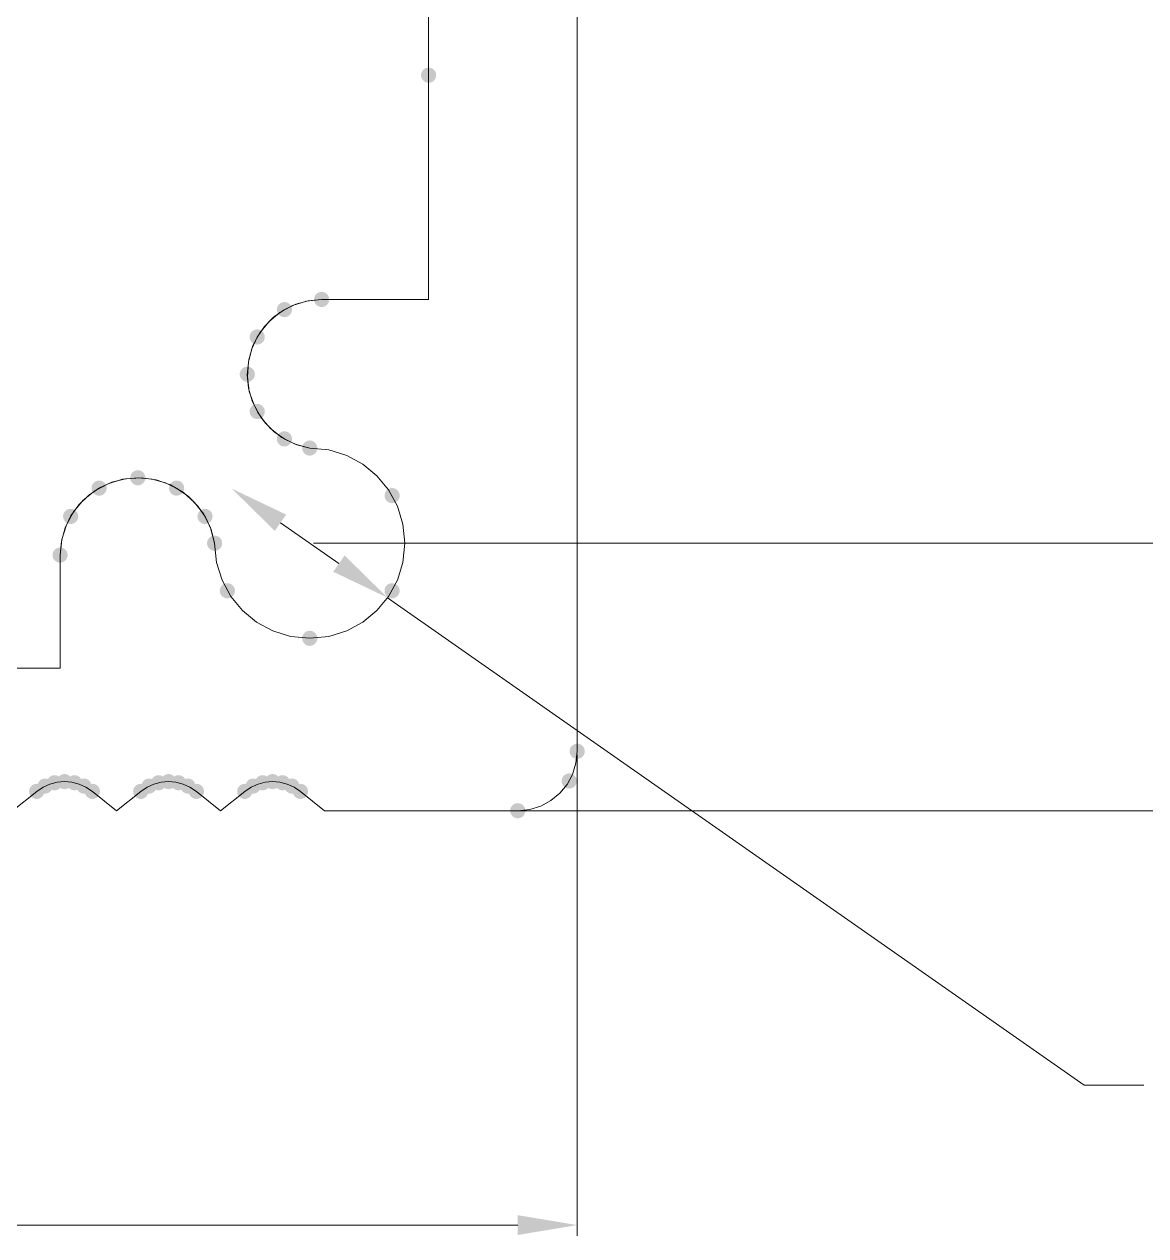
# Model space of a CAD drawing. Header units: millimetres. Extents: x 0 to 588, y 0 to 418.
# Drawn here: x 263.89 to 282.38, y 155.37 to 175.34 of the extents above; entities that cross this region are included whole.
import ezdxf

# ---------------------------------------------------------------- set-up
doc = ezdxf.new("R2010")
doc.units = ezdxf.units.MM

msp = doc.modelspace()

# ---------------------------------------------------------------- hatches: boundary and pattern name
h = msp.add_hatch(color=0)
edge = h.paths.add_edge_path()
edge.add_arc((270.553049, 174.500135), 0.125009, 0, 360)
h = msp.add_hatch(color=0)
edge = h.paths.add_edge_path()
edge.add_arc((268.17585, 170.635978), 0.125009, 0, 360)
h = msp.add_hatch(color=0)
edge = h.paths.add_edge_path()
edge.add_arc((268.789013, 170.804059), 0.125009, 0, 360)
h = msp.add_hatch(color=0)
edge = h.paths.add_edge_path()
edge.add_arc((267.727829, 170.184873), 0.125009, 0, 360)
h = msp.add_hatch(color=0)
edge = h.paths.add_edge_path()
edge.add_arc((267.563958, 169.570571), 0.125009, 0, 360)
h = msp.add_hatch(color=0)
edge = h.paths.add_edge_path()
edge.add_arc((267.727769, 168.956254), 0.125009, 0, 360)
h = msp.add_hatch(color=0)
edge = h.paths.add_edge_path()
edge.add_arc((268.175747, 168.505105), 0.125009, 0, 360)
h = msp.add_hatch(color=0)
edge = h.paths.add_edge_path()
edge.add_arc((268.593009, 168.354008), 0.125009, 0, 360)
h = msp.add_hatch(color=0)
edge = h.paths.add_edge_path()
edge.add_arc((268.593009, 168.354008), 0.125009, 0, 360)
h = msp.add_hatch(color=0)
edge = h.paths.add_edge_path()
edge.add_arc((268.593009, 168.354008), 0.125009, 0, 360)
h = msp.add_hatch(color=0)
edge = h.paths.add_edge_path()
edge.add_arc((265.759064, 167.864024), 0.125009, 0, 360)
h = msp.add_hatch(color=0)
edge = h.paths.add_edge_path()
edge.add_arc((265.120336, 167.69358), 0.125009, 0, 360)
h = msp.add_hatch(color=0)
edge = h.paths.add_edge_path()
edge.add_arc((266.397807, 167.693633), 0.125009, 0, 360)
h = msp.add_hatch(color=1)
h.dxf.hatch_style = 2
h.paths.add_polyline_path([(268.204867, 167.256896), (267.308253, 167.684917), (268.017584, 166.989239)])
h = msp.add_hatch(color=0)
edge = h.paths.add_edge_path()
edge.add_arc((269.950965, 167.569992), 0.125009, 0, 360)
h = msp.add_hatch(color=0)
edge = h.paths.add_edge_path()
edge.add_arc((264.651406, 167.227608), 0.125009, 0, 360)
h = msp.add_hatch(color=0)
edge = h.paths.add_edge_path()
edge.add_arc((266.866775, 167.227699), 0.125009, 0, 360)
h = msp.add_hatch(color=0)
edge = h.paths.add_edge_path()
edge.add_arc((267.024977, 166.785975), 0.125009, 0, 360)
h = msp.add_hatch(color=0)
edge = h.paths.add_edge_path()
edge.add_arc((267.024977, 166.785975), 0.125009, 0, 360)
h = msp.add_hatch(color=0)
edge = h.paths.add_edge_path()
edge.add_arc((264.476924, 166.589971), 0.125009, 0, 360)
h = msp.add_hatch(color=0)
edge = h.paths.add_edge_path()
edge.add_arc((264.476924, 166.589971), 0.125009, 0, 360)
h = msp.add_hatch(color=1)
h.dxf.hatch_style = 2
h.paths.add_polyline_path([(269.168434, 166.582677), (269.877765, 165.886999), (268.981151, 166.31502)])
h = msp.add_hatch(color=0)
edge = h.paths.add_edge_path()
edge.add_arc((267.235053, 166.001959), 0.125009, 0, 360)
h = msp.add_hatch(color=0)
edge = h.paths.add_edge_path()
edge.add_arc((269.950965, 166.001959), 0.125009, 0, 360)
h = msp.add_hatch(color=0)
edge = h.paths.add_edge_path()
edge.add_arc((268.593009, 165.217943), 0.125009, 0, 360)
h = msp.add_hatch(color=0)
edge = h.paths.add_edge_path()
edge.add_arc((273.0031, 163.355905), 0.125009, 0, 360)
h = msp.add_hatch(color=0)
edge = h.paths.add_edge_path()
edge.add_arc((264.550426, 162.855635), 0.125009, 0, 360)
h = msp.add_hatch(color=0)
edge = h.paths.add_edge_path()
edge.add_arc((266.265461, 162.855635), 0.125009, 0, 360)
h = msp.add_hatch(color=0)
edge = h.paths.add_edge_path()
edge.add_arc((267.980497, 162.855635), 0.125009, 0, 360)
h = msp.add_hatch(color=0)
edge = h.paths.add_edge_path()
edge.add_arc((272.871802, 162.865895), 0.125009, 0, 360)
h = msp.add_hatch(color=0)
edge = h.paths.add_edge_path()
edge.add_arc((264.091265, 162.694571), 0.125009, 0, 360)
h = msp.add_hatch(color=0)
edge = h.paths.add_edge_path()
edge.add_arc((264.091265, 162.694571), 0.125009, 0, 360)
h = msp.add_hatch(color=0)
edge = h.paths.add_edge_path()
edge.add_arc((264.230834, 162.782517), 0.125009, 0, 360)
h = msp.add_hatch(color=0)
edge = h.paths.add_edge_path()
edge.add_arc((264.386501, 162.837123), 0.125009, 0, 360)
h = msp.add_hatch(color=0)
edge = h.paths.add_edge_path()
edge.add_arc((264.71435, 162.837123), 0.125009, 0, 360)
h = msp.add_hatch(color=0)
edge = h.paths.add_edge_path()
edge.add_arc((264.870017, 162.782517), 0.125009, 0, 360)
h = msp.add_hatch(color=0)
edge = h.paths.add_edge_path()
edge.add_arc((265.009586, 162.694571), 0.125009, 0, 360)
h = msp.add_hatch(color=0)
edge = h.paths.add_edge_path()
edge.add_arc((265.806301, 162.694571), 0.125009, 0, 360)
h = msp.add_hatch(color=0)
edge = h.paths.add_edge_path()
edge.add_arc((265.806301, 162.694571), 0.125009, 0, 360)
h = msp.add_hatch(color=0)
edge = h.paths.add_edge_path()
edge.add_arc((265.945869, 162.782517), 0.125009, 0, 360)
h = msp.add_hatch(color=0)
edge = h.paths.add_edge_path()
edge.add_arc((266.101536, 162.837123), 0.125009, 0, 360)
h = msp.add_hatch(color=0)
edge = h.paths.add_edge_path()
edge.add_arc((266.429386, 162.837123), 0.125009, 0, 360)
h = msp.add_hatch(color=0)
edge = h.paths.add_edge_path()
edge.add_arc((266.585053, 162.782517), 0.125009, 0, 360)
h = msp.add_hatch(color=0)
edge = h.paths.add_edge_path()
edge.add_arc((266.724621, 162.694571), 0.125009, 0, 360)
h = msp.add_hatch(color=0)
edge = h.paths.add_edge_path()
edge.add_arc((267.521336, 162.694571), 0.125009, 0, 360)
h = msp.add_hatch(color=0)
edge = h.paths.add_edge_path()
edge.add_arc((267.521336, 162.694571), 0.125009, 0, 360)
h = msp.add_hatch(color=0)
edge = h.paths.add_edge_path()
edge.add_arc((267.660905, 162.782517), 0.125009, 0, 360)
h = msp.add_hatch(color=0)
edge = h.paths.add_edge_path()
edge.add_arc((267.816572, 162.837123), 0.125009, 0, 360)
h = msp.add_hatch(color=0)
edge = h.paths.add_edge_path()
edge.add_arc((268.144421, 162.837123), 0.125009, 0, 360)
h = msp.add_hatch(color=0)
edge = h.paths.add_edge_path()
edge.add_arc((268.300088, 162.782517), 0.125009, 0, 360)
h = msp.add_hatch(color=0)
edge = h.paths.add_edge_path()
edge.add_arc((268.439657, 162.694571), 0.125009, 0, 360)
h = msp.add_hatch(color=0)
edge = h.paths.add_edge_path()
edge.add_arc((272.02308, 162.375885), 0.125009, 0, 360)
h = msp.add_hatch(color=0)
edge = h.paths.add_edge_path()
edge.add_arc((272.02308, 162.375885), 0.125009, 0, 360)
h = msp.add_hatch(color=1)
h.dxf.hatch_style = 2
h.paths.add_polyline_path([(272.02308, 155.709098), (273.0031, 155.545761), (272.02308, 155.382424)])

# ---------------------------------------------------------------- linework, layer by layer
at = {"color": 0, "lineweight": 0}
for points in [[(270.553049, 170.804041), (270.553049, 196.676575)], [(273.0031, 178.533376), (273.0031, 163.355887)], [(268.789013, 170.804041), (270.553049, 170.804041)], [(264.476924, 164.727915), (264.476924, 166.589954)], [(262.516884, 164.727915), (264.476924, 164.727915)], [(264.091265, 162.694553), (263.692908, 162.375867)], [(265.407943, 162.375867), (265.009586, 162.694553)], [(265.806301, 162.694553), (265.407943, 162.375867)], [(267.122979, 162.375867), (266.724621, 162.694553)], [(267.521336, 162.694553), (267.122979, 162.375867)], [(268.838014, 162.375867), (268.439657, 162.694553)], [(272.02308, 162.375867), (268.838014, 162.375867)]]:
    msp.add_lwpolyline(points, close=True, dxfattribs=at)
for points in [[(270.553049, 170.804041), (270.553049, 196.676575)], [(270.553049, 196.676575), (270.553049, 170.804041)], [(270.553049, 196.676575), (270.553049, 170.804041)], [(270.553049, 196.676575), (270.553049, 170.804041)], [(270.553049, 196.676575), (270.553049, 170.804041)], [(270.553049, 196.676575), (270.553049, 170.804041)], [(270.553049, 196.676575), (270.553049, 170.804041)], [(270.553049, 196.676575), (270.553049, 170.804041), (270.553049, 196.676575), (270.553049, 170.804041)], [(273.0031, 178.533376), (273.0031, 163.355887)], [(273.0031, 178.533376), (273.0031, 163.355887)], [(268.789013, 170.804041), (268.540583, 170.777262), (268.309531, 170.703785), (268.100781, 170.588606), (267.91926, 170.436717), (267.769894, 170.253115), (267.657609, 170.042794), (267.587332, 169.810748), (267.563988, 169.561972), (267.585158, 169.342126), (267.643431, 169.134438), (267.735606, 168.942664), (267.858483, 168.770561), (268.008862, 168.621885), (268.183543, 168.500393), (268.379325, 168.409843), (268.593009, 168.35399)], [(268.789013, 170.804041), (268.540583, 170.777262), (268.309531, 170.703785), (268.100781, 170.588606), (267.91926, 170.436717), (267.769894, 170.253115), (267.657609, 170.042794), (267.587332, 169.810748), (267.563988, 169.561972), (267.585158, 169.342126), (267.643431, 169.134438), (267.735606, 168.942664), (267.858483, 168.770561), (268.008862, 168.621885), (268.183543, 168.500393), (268.379325, 168.409843), (268.593009, 168.35399)], [(268.789013, 170.804041), (268.540583, 170.777262), (268.309531, 170.703785), (268.100781, 170.588606), (267.91926, 170.436717), (267.769894, 170.253115), (267.657609, 170.042794), (267.587332, 169.810748), (267.563988, 169.561972), (267.585158, 169.342126), (267.643431, 169.134438), (267.735606, 168.942664), (267.858483, 168.770561), (268.008862, 168.621885), (268.183543, 168.500393), (268.379325, 168.409843), (268.593009, 168.35399)], [(268.789013, 170.804041), (268.540583, 170.777262), (268.309531, 170.703785), (268.100781, 170.588606), (267.91926, 170.436717), (267.769894, 170.253115), (267.657609, 170.042794), (267.587332, 169.810748), (267.563988, 169.561972), (267.585158, 169.342126), (267.643431, 169.134438), (267.735606, 168.942664), (267.858483, 168.770561), (268.008862, 168.621885), (268.183543, 168.500393), (268.379325, 168.409843), (268.593009, 168.35399)], [(268.789013, 170.804041), (268.540583, 170.777262), (268.309531, 170.703785), (268.100781, 170.588606), (267.91926, 170.436717), (267.769894, 170.253115), (267.657609, 170.042794), (267.587332, 169.810748), (267.563988, 169.561972), (267.585158, 169.342126), (267.643431, 169.134438), (267.735606, 168.942664), (267.858483, 168.770561), (268.008862, 168.621885), (268.183543, 168.500393), (268.379325, 168.409843), (268.593009, 168.35399)], [(268.789013, 170.804041), (268.540583, 170.777262), (268.309531, 170.703785), (268.100781, 170.588606), (267.91926, 170.436717), (267.769894, 170.253115), (267.657609, 170.042794), (267.587332, 169.810748), (267.563988, 169.561972), (267.585158, 169.342126), (267.643431, 169.134438), (267.735606, 168.942664), (267.858483, 168.770561), (268.008862, 168.621885), (268.183543, 168.500393), (268.379325, 168.409843), (268.593009, 168.35399)], [(268.789013, 170.804041), (268.540583, 170.777262), (268.309531, 170.703785), (268.100781, 170.588606), (267.91926, 170.436717), (267.769894, 170.253115), (267.657609, 170.042794), (267.587332, 169.810748), (267.563988, 169.561972), (267.585158, 169.342126), (267.643431, 169.134438), (267.735606, 168.942664), (267.858483, 168.770561), (268.008862, 168.621885), (268.183543, 168.500393), (268.379325, 168.409843), (268.593009, 168.35399)], [(268.789013, 170.804041), (268.540583, 170.777262), (268.309531, 170.703785), (268.100781, 170.588606), (267.91926, 170.436717), (267.769894, 170.253115), (267.657609, 170.042794), (267.587332, 169.810748), (267.563988, 169.561972), (267.585158, 169.342126), (267.643431, 169.134438), (267.735606, 168.942664), (267.858483, 168.770561), (268.008862, 168.621885), (268.183543, 168.500393), (268.379325, 168.409843), (268.593009, 168.35399)], [(268.789013, 170.804041), (268.569168, 170.782871), (268.36148, 170.724598), (268.169705, 170.632423), (267.997602, 170.509545), (267.848926, 170.359166), (267.727434, 170.184485), (267.636884, 169.988703), (267.581031, 169.77502), (267.564527, 169.525697), (267.59702, 169.285429), (267.674439, 169.059931), (267.792715, 168.854918), (267.94778, 168.676102), (268.135564, 168.5292), (268.351996, 168.419925), (268.593009, 168.35399)], [(268.789013, 170.804041), (268.569168, 170.782871), (268.36148, 170.724598), (268.169705, 170.632423), (267.997602, 170.509545), (267.848926, 170.359166), (267.727434, 170.184485), (267.636884, 169.988703), (267.581031, 169.77502), (267.564527, 169.525697), (267.59702, 169.285429), (267.674439, 169.059931), (267.792715, 168.854918), (267.94778, 168.676102), (268.135564, 168.5292), (268.351996, 168.419925), (268.593009, 168.35399)], [(268.789013, 170.804041), (270.553049, 170.804041)], [(270.553049, 170.804041), (268.789013, 170.804041)], [(267.024977, 166.785958), (267.056834, 166.469945), (267.148201, 166.175609), (267.292772, 165.909256), (267.484243, 165.677192), (267.716307, 165.485721), (267.98266, 165.341149), (268.276996, 165.249782), (268.593009, 165.217925), (268.909022, 165.249782), (269.203358, 165.341149), (269.469711, 165.485721), (269.701775, 165.677192), (269.893246, 165.909256), (270.037818, 166.175609), (270.129185, 166.469945), (270.161041, 166.785958), (270.129185, 167.101971), (270.037818, 167.396307), (269.893246, 167.66266), (269.701775, 167.894724), (269.469711, 168.086195), (269.203358, 168.230767), (268.909022, 168.322134), (268.593009, 168.35399)], [(267.024977, 166.785958), (267.056834, 166.469945), (267.148201, 166.175609), (267.292772, 165.909256), (267.484243, 165.677192), (267.716307, 165.485721), (267.98266, 165.341149), (268.276996, 165.249782), (268.593009, 165.217925), (268.909022, 165.249782), (269.203358, 165.341149), (269.469711, 165.485721), (269.701775, 165.677192), (269.893246, 165.909256), (270.037818, 166.175609), (270.129185, 166.469945), (270.161041, 166.785958), (270.129185, 167.101971), (270.037818, 167.396307), (269.893246, 167.66266), (269.701775, 167.894724), (269.469711, 168.086195), (269.203358, 168.230767), (268.909022, 168.322134), (268.593009, 168.35399)], [(267.024977, 166.785958), (267.056834, 166.469945), (267.148201, 166.175609), (267.292772, 165.909256), (267.484243, 165.677192), (267.716307, 165.485721), (267.98266, 165.341149), (268.276996, 165.249782), (268.593009, 165.217925), (268.909022, 165.249782), (269.203358, 165.341149), (269.469711, 165.485721), (269.701775, 165.677192), (269.893246, 165.909256), (270.037818, 166.175609), (270.129185, 166.469945), (270.161041, 166.785958), (270.129185, 167.101971), (270.037818, 167.396307), (269.893246, 167.66266), (269.701775, 167.894724), (269.469711, 168.086195), (269.203358, 168.230767), (268.909022, 168.322134), (268.593009, 168.35399)], [(267.024977, 166.785958), (267.056834, 166.469945), (267.148201, 166.175609), (267.292772, 165.909256), (267.484243, 165.677192), (267.716307, 165.485721), (267.98266, 165.341149), (268.276996, 165.249782), (268.593009, 165.217925), (268.909022, 165.249782), (269.203358, 165.341149), (269.469711, 165.485721), (269.701775, 165.677192), (269.893246, 165.909256), (270.037818, 166.175609), (270.129185, 166.469945), (270.161041, 166.785958), (270.129185, 167.101971), (270.037818, 167.396307), (269.893246, 167.66266), (269.701775, 167.894724), (269.469711, 168.086195), (269.203358, 168.230767), (268.909022, 168.322134), (268.593009, 168.35399)], [(267.024977, 166.785958), (267.056834, 166.469945), (267.148201, 166.175609), (267.292772, 165.909256), (267.484243, 165.677192), (267.716307, 165.485721), (267.98266, 165.341149), (268.276996, 165.249782), (268.593009, 165.217925), (268.909022, 165.249782), (269.203358, 165.341149), (269.469711, 165.485721), (269.701775, 165.677192), (269.893246, 165.909256), (270.037818, 166.175609), (270.129185, 166.469945), (270.161041, 166.785958), (270.129185, 167.101971), (270.037818, 167.396307), (269.893246, 167.66266), (269.701775, 167.894724), (269.469711, 168.086195), (269.203358, 168.230767), (268.909022, 168.322134), (268.593009, 168.35399)], [(267.024977, 166.785958), (267.056834, 166.469945), (267.148201, 166.175609), (267.292772, 165.909256), (267.484243, 165.677192), (267.716307, 165.485721), (267.98266, 165.341149), (268.276996, 165.249782), (268.593009, 165.217925), (268.909022, 165.249782), (269.203358, 165.341149), (269.469711, 165.485721), (269.701775, 165.677192), (269.893246, 165.909256), (270.037818, 166.175609), (270.129185, 166.469945), (270.161041, 166.785958), (270.129185, 167.101971), (270.037818, 167.396307), (269.893246, 167.66266), (269.701775, 167.894724), (269.469711, 168.086195), (269.203358, 168.230767), (268.909022, 168.322134), (268.593009, 168.35399)], [(267.024977, 166.785958), (267.056834, 166.469945), (267.148201, 166.175609), (267.292772, 165.909256), (267.484243, 165.677192), (267.716307, 165.485721), (267.98266, 165.341149), (268.276996, 165.249782), (268.593009, 165.217925), (268.909022, 165.249782), (269.203358, 165.341149), (269.469711, 165.485721), (269.701775, 165.677192), (269.893246, 165.909256), (270.037818, 166.175609), (270.129185, 166.469945), (270.161041, 166.785958), (270.129185, 167.101971), (270.037818, 167.396307), (269.893246, 167.66266), (269.701775, 167.894724), (269.469711, 168.086195), (269.203358, 168.230767), (268.909022, 168.322134), (268.593009, 168.35399)], [(267.024977, 166.785958), (267.056834, 166.469945), (267.148201, 166.175609), (267.292772, 165.909256), (267.484243, 165.677192), (267.716307, 165.485721), (267.98266, 165.341149), (268.276996, 165.249782), (268.593009, 165.217925), (268.909022, 165.249782), (269.203358, 165.341149), (269.469711, 165.485721), (269.701775, 165.677192), (269.893246, 165.909256), (270.037818, 166.175609), (270.129185, 166.469945), (270.161041, 166.785958), (270.129185, 167.101971), (270.037818, 167.396307), (269.893246, 167.66266), (269.701775, 167.894724), (269.469711, 168.086195), (269.203358, 168.230767), (268.909022, 168.322134), (268.593009, 168.35399)], [(267.024977, 166.785958), (267.056834, 166.469945), (267.148201, 166.175609), (267.292772, 165.909256), (267.484243, 165.677192), (267.716307, 165.485721), (267.98266, 165.341149), (268.276996, 165.249782), (268.593009, 165.217925), (268.909022, 165.249782), (269.203358, 165.341149), (269.469711, 165.485721), (269.701775, 165.677192), (269.893246, 165.909256), (270.037818, 166.175609), (270.129185, 166.469945), (270.161041, 166.785958), (270.129185, 167.101971), (270.037818, 167.396307), (269.893246, 167.66266), (269.701775, 167.894724), (269.469711, 168.086195), (269.203358, 168.230767), (268.909022, 168.322134), (268.593009, 168.35399)], [(267.024977, 166.785958), (267.056834, 166.469945), (267.148201, 166.175609), (267.292772, 165.909256), (267.484243, 165.677192), (267.716307, 165.485721), (267.98266, 165.341149), (268.276996, 165.249782), (268.593009, 165.217925), (268.909022, 165.249782), (269.203358, 165.341149), (269.469711, 165.485721), (269.701775, 165.677192), (269.893246, 165.909256), (270.037818, 166.175609), (270.129185, 166.469945), (270.161041, 166.785958), (270.129185, 167.101971), (270.037818, 167.396307), (269.893246, 167.66266), (269.701775, 167.894724), (269.469711, 168.086195), (269.203358, 168.230767), (268.909022, 168.322134), (268.593009, 168.35399)], [(267.024977, 166.785958), (266.96799, 167.009624), (266.874458, 167.214666), (266.748334, 167.397695), (266.593574, 167.555321), (266.414134, 167.684152), (266.213969, 167.780799), (265.997034, 167.841872), (265.767284, 167.86398), (265.508712, 167.839577), (265.267555, 167.766398), (265.049003, 167.649568), (264.858245, 167.494209), (264.700469, 167.305445), (264.580864, 167.088399), (264.504619, 166.848195), (264.476924, 166.589954)], [(267.024977, 166.785958), (266.96799, 167.009624), (266.874458, 167.214666), (266.748334, 167.397695), (266.593574, 167.555321), (266.414134, 167.684152), (266.213969, 167.780799), (265.997034, 167.841872), (265.767284, 167.86398), (265.508712, 167.839577), (265.267555, 167.766398), (265.049003, 167.649568), (264.858245, 167.494209), (264.700469, 167.305445), (264.580864, 167.088399), (264.504619, 166.848195), (264.476924, 166.589954)], [(267.024977, 166.785958), (266.958111, 167.036925), (266.846027, 167.262643), (266.694634, 167.458843), (266.509845, 167.621255), (266.29757, 167.745611), (266.063721, 167.827641), (265.814209, 167.863076), (265.554946, 167.847646), (265.331281, 167.79066), (265.126238, 167.697128), (264.943209, 167.571004), (264.785584, 167.416244), (264.656752, 167.236804), (264.560105, 167.036639), (264.499032, 166.819704), (264.476924, 166.589954)], [(267.024977, 166.785958), (266.958111, 167.036925), (266.846027, 167.262643), (266.694634, 167.458843), (266.509845, 167.621255), (266.29757, 167.745611), (266.063721, 167.827641), (265.814209, 167.863076), (265.554946, 167.847646), (265.331281, 167.79066), (265.126238, 167.697128), (264.943209, 167.571004), (264.785584, 167.416244), (264.656752, 167.236804), (264.560105, 167.036639), (264.499032, 166.819704), (264.476924, 166.589954)], [(267.024977, 166.785958), (266.958111, 167.036925), (266.846027, 167.262643), (266.694634, 167.458843), (266.509845, 167.621255), (266.29757, 167.745611), (266.063721, 167.827641), (265.814209, 167.863076), (265.554946, 167.847646), (265.331281, 167.79066), (265.126238, 167.697128), (264.943209, 167.571004), (264.785584, 167.416244), (264.656752, 167.236804), (264.560105, 167.036639), (264.499032, 166.819704), (264.476924, 166.589954)], [(267.024977, 166.785958), (266.958111, 167.036925), (266.846027, 167.262643), (266.694634, 167.458843), (266.509845, 167.621255), (266.29757, 167.745611), (266.063721, 167.827641), (265.814209, 167.863076), (265.554946, 167.847646), (265.331281, 167.79066), (265.126238, 167.697128), (264.943209, 167.571004), (264.785584, 167.416244), (264.656752, 167.236804), (264.560105, 167.036639), (264.499032, 166.819704), (264.476924, 166.589954)], [(267.024977, 166.785958), (266.958111, 167.036925), (266.846027, 167.262643), (266.694634, 167.458843), (266.509845, 167.621255), (266.29757, 167.745611), (266.063721, 167.827641), (265.814209, 167.863076), (265.554946, 167.847646), (265.331281, 167.79066), (265.126238, 167.697128), (264.943209, 167.571004), (264.785584, 167.416244), (264.656752, 167.236804), (264.560105, 167.036639), (264.499032, 166.819704), (264.476924, 166.589954)], [(267.024977, 166.785958), (266.958111, 167.036925), (266.846027, 167.262643), (266.694634, 167.458843), (266.509845, 167.621255), (266.29757, 167.745611), (266.063721, 167.827641), (265.814209, 167.863076), (265.554946, 167.847646), (265.331281, 167.79066), (265.126238, 167.697128), (264.943209, 167.571004), (264.785584, 167.416244), (264.656752, 167.236804), (264.560105, 167.036639), (264.499032, 166.819704), (264.476924, 166.589954)], [(267.024977, 166.785958), (266.958111, 167.036925), (266.846027, 167.262643), (266.694634, 167.458843), (266.509845, 167.621255), (266.29757, 167.745611), (266.063721, 167.827641), (265.814209, 167.863076), (265.554946, 167.847646), (265.331281, 167.79066), (265.126238, 167.697128), (264.943209, 167.571004), (264.785584, 167.416244), (264.656752, 167.236804), (264.560105, 167.036639), (264.499032, 166.819704), (264.476924, 166.589954)], [(267.024977, 166.785958), (266.958111, 167.036925), (266.846027, 167.262643), (266.694634, 167.458843), (266.509845, 167.621255), (266.29757, 167.745611), (266.063721, 167.827641), (265.814209, 167.863076), (265.554946, 167.847646), (265.331281, 167.79066), (265.126238, 167.697128), (264.943209, 167.571004), (264.785584, 167.416244), (264.656752, 167.236804), (264.560105, 167.036639), (264.499032, 166.819704), (264.476924, 166.589954)], [(264.476924, 164.727915), (264.476924, 166.589954)], [(264.476924, 164.727915), (264.476924, 166.589954)], [(262.516884, 164.727915), (264.476924, 164.727915)], [(262.516884, 164.727915), (264.476924, 164.727915)], [(272.02308, 162.375867), (272.220588, 162.395777), (272.404548, 162.452882), (272.571018, 162.543239), (272.716059, 162.662908), (272.835728, 162.807949), (272.926085, 162.974419), (272.983189, 163.158379), (273.0031, 163.355887)], [(272.02308, 162.375867), (272.220588, 162.395777), (272.404548, 162.452882), (272.571018, 162.543239), (272.716059, 162.662908), (272.835728, 162.807949), (272.926085, 162.974419), (272.983189, 163.158379), (273.0031, 163.355887)], [(272.02308, 162.375867), (272.220588, 162.395777), (272.404548, 162.452882), (272.571018, 162.543239), (272.716059, 162.662908), (272.835728, 162.807949), (272.926085, 162.974419), (272.983189, 163.158379), (273.0031, 163.355887)], [(272.02308, 162.375867), (272.220588, 162.395777), (272.404548, 162.452882), (272.571018, 162.543239), (272.716059, 162.662908), (272.835728, 162.807949), (272.926085, 162.974419), (272.983189, 163.158379), (273.0031, 163.355887)], [(272.02308, 162.375867), (272.220588, 162.395777), (272.404548, 162.452882), (272.571018, 162.543239), (272.716059, 162.662908), (272.835728, 162.807949), (272.926085, 162.974419), (272.983189, 163.158379), (273.0031, 163.355887)], [(272.02308, 162.375867), (272.220588, 162.395777), (272.404548, 162.452882), (272.571018, 162.543239), (272.716059, 162.662908), (272.835728, 162.807949), (272.926085, 162.974419), (272.983189, 163.158379), (273.0031, 163.355887)], [(272.02308, 162.375867), (272.220588, 162.395777), (272.404548, 162.452882), (272.571018, 162.543239), (272.716059, 162.662908), (272.835728, 162.807949), (272.926085, 162.974419), (272.983189, 163.158379), (273.0031, 163.355887)], [(272.02308, 162.375867), (272.220588, 162.395777), (272.404548, 162.452882), (272.571018, 162.543239), (272.716059, 162.662908), (272.835728, 162.807949), (272.926085, 162.974419), (272.983189, 163.158379), (273.0031, 163.355887)], [(272.02308, 162.375867), (272.220588, 162.395777), (272.404548, 162.452882), (272.571018, 162.543239), (272.716059, 162.662908), (272.835728, 162.807949), (272.926085, 162.974419), (272.983189, 163.158379), (273.0031, 163.355887)], [(272.02308, 162.375867), (272.220588, 162.395777), (272.404548, 162.452882), (272.571018, 162.543239), (272.716059, 162.662908), (272.835728, 162.807949), (272.926085, 162.974419), (272.983189, 163.158379), (273.0031, 163.355887)], [(265.009586, 162.694553), (264.904065, 162.765019), (264.790599, 162.815351), (264.671837, 162.845551), (264.550426, 162.855618), (264.429015, 162.845551), (264.310252, 162.815351), (264.196786, 162.765019), (264.091265, 162.694553)], [(265.009586, 162.694553), (264.904065, 162.765019), (264.790599, 162.815351), (264.671837, 162.845551), (264.550426, 162.855618), (264.429015, 162.845551), (264.310252, 162.815351), (264.196786, 162.765019), (264.091265, 162.694553)], [(265.009586, 162.694553), (264.904065, 162.765019), (264.790599, 162.815351), (264.671837, 162.845551), (264.550426, 162.855618), (264.429015, 162.845551), (264.310252, 162.815351), (264.196786, 162.765019), (264.091265, 162.694553)], [(265.009586, 162.694553), (264.904065, 162.765019), (264.790599, 162.815351), (264.671837, 162.845551), (264.550426, 162.855618), (264.429015, 162.845551), (264.310252, 162.815351), (264.196786, 162.765019), (264.091265, 162.694553)], [(265.009586, 162.694553), (264.904065, 162.765019), (264.790599, 162.815351), (264.671837, 162.845551), (264.550426, 162.855618), (264.429015, 162.845551), (264.310252, 162.815351), (264.196786, 162.765019), (264.091265, 162.694553)], [(265.009586, 162.694553), (264.904065, 162.765019), (264.790599, 162.815351), (264.671837, 162.845551), (264.550426, 162.855618), (264.429015, 162.845551), (264.310252, 162.815351), (264.196786, 162.765019), (264.091265, 162.694553)], [(265.009586, 162.694553), (264.904065, 162.765019), (264.790599, 162.815351), (264.671837, 162.845551), (264.550426, 162.855618), (264.429015, 162.845551), (264.310252, 162.815351), (264.196786, 162.765019), (264.091265, 162.694553)], [(265.009586, 162.694553), (264.904065, 162.765019), (264.790599, 162.815351), (264.671837, 162.845551), (264.550426, 162.855618), (264.429015, 162.845551), (264.310252, 162.815351), (264.196786, 162.765019), (264.091265, 162.694553)], [(265.009586, 162.694553), (264.904065, 162.765019), (264.790599, 162.815351), (264.671837, 162.845551), (264.550426, 162.855618), (264.429015, 162.845551), (264.310252, 162.815351), (264.196786, 162.765019), (264.091265, 162.694553)], [(265.009586, 162.694553), (264.904065, 162.765019), (264.790599, 162.815351), (264.671837, 162.845551), (264.550426, 162.855618), (264.429015, 162.845551), (264.310252, 162.815351), (264.196786, 162.765019), (264.091265, 162.694553)], [(266.724621, 162.694553), (266.619101, 162.765019), (266.505635, 162.815351), (266.386872, 162.845551), (266.265461, 162.855618), (266.14405, 162.845551), (266.025287, 162.815351), (265.911821, 162.765019), (265.806301, 162.694553)], [(266.724621, 162.694553), (266.619101, 162.765019), (266.505635, 162.815351), (266.386872, 162.845551), (266.265461, 162.855618), (266.14405, 162.845551), (266.025287, 162.815351), (265.911821, 162.765019), (265.806301, 162.694553)], [(266.724621, 162.694553), (266.619101, 162.765019), (266.505635, 162.815351), (266.386872, 162.845551), (266.265461, 162.855618), (266.14405, 162.845551), (266.025287, 162.815351), (265.911821, 162.765019), (265.806301, 162.694553)], [(266.724621, 162.694553), (266.619101, 162.765019), (266.505635, 162.815351), (266.386872, 162.845551), (266.265461, 162.855618), (266.14405, 162.845551), (266.025287, 162.815351), (265.911821, 162.765019), (265.806301, 162.694553)], [(266.724621, 162.694553), (266.619101, 162.765019), (266.505635, 162.815351), (266.386872, 162.845551), (266.265461, 162.855618), (266.14405, 162.845551), (266.025287, 162.815351), (265.911821, 162.765019), (265.806301, 162.694553)], [(266.724621, 162.694553), (266.619101, 162.765019), (266.505635, 162.815351), (266.386872, 162.845551), (266.265461, 162.855618), (266.14405, 162.845551), (266.025287, 162.815351), (265.911821, 162.765019), (265.806301, 162.694553)], [(266.724621, 162.694553), (266.619101, 162.765019), (266.505635, 162.815351), (266.386872, 162.845551), (266.265461, 162.855618), (266.14405, 162.845551), (266.025287, 162.815351), (265.911821, 162.765019), (265.806301, 162.694553)], [(266.724621, 162.694553), (266.619101, 162.765019), (266.505635, 162.815351), (266.386872, 162.845551), (266.265461, 162.855618), (266.14405, 162.845551), (266.025287, 162.815351), (265.911821, 162.765019), (265.806301, 162.694553)], [(266.724621, 162.694553), (266.619101, 162.765019), (266.505635, 162.815351), (266.386872, 162.845551), (266.265461, 162.855618), (266.14405, 162.845551), (266.025287, 162.815351), (265.911821, 162.765019), (265.806301, 162.694553)], [(266.724621, 162.694553), (266.619101, 162.765019), (266.505635, 162.815351), (266.386872, 162.845551), (266.265461, 162.855618), (266.14405, 162.845551), (266.025287, 162.815351), (265.911821, 162.765019), (265.806301, 162.694553)], [(268.439657, 162.694553), (268.334136, 162.765019), (268.22067, 162.815351), (268.101907, 162.845551), (267.980496, 162.855618), (267.859085, 162.845551), (267.740323, 162.815351), (267.626857, 162.765019), (267.521336, 162.694553)], [(268.439657, 162.694553), (268.334136, 162.765019), (268.22067, 162.815351), (268.101907, 162.845551), (267.980496, 162.855618), (267.859085, 162.845551), (267.740323, 162.815351), (267.626857, 162.765019), (267.521336, 162.694553)], [(268.439657, 162.694553), (268.334136, 162.765019), (268.22067, 162.815351), (268.101907, 162.845551), (267.980496, 162.855618), (267.859085, 162.845551), (267.740323, 162.815351), (267.626857, 162.765019), (267.521336, 162.694553)], [(268.439657, 162.694553), (268.334136, 162.765019), (268.22067, 162.815351), (268.101907, 162.845551), (267.980496, 162.855618), (267.859085, 162.845551), (267.740323, 162.815351), (267.626857, 162.765019), (267.521336, 162.694553)], [(268.439657, 162.694553), (268.334136, 162.765019), (268.22067, 162.815351), (268.101907, 162.845551), (267.980496, 162.855618), (267.859085, 162.845551), (267.740323, 162.815351), (267.626857, 162.765019), (267.521336, 162.694553)], [(268.439657, 162.694553), (268.334136, 162.765019), (268.22067, 162.815351), (268.101907, 162.845551), (267.980496, 162.855618), (267.859085, 162.845551), (267.740323, 162.815351), (267.626857, 162.765019), (267.521336, 162.694553)], [(268.439657, 162.694553), (268.334136, 162.765019), (268.22067, 162.815351), (268.101907, 162.845551), (267.980496, 162.855618), (267.859085, 162.845551), (267.740323, 162.815351), (267.626857, 162.765019), (267.521336, 162.694553)], [(268.439657, 162.694553), (268.334136, 162.765019), (268.22067, 162.815351), (268.101907, 162.845551), (267.980496, 162.855618), (267.859085, 162.845551), (267.740323, 162.815351), (267.626857, 162.765019), (267.521336, 162.694553)], [(268.439657, 162.694553), (268.334136, 162.765019), (268.22067, 162.815351), (268.101907, 162.845551), (267.980496, 162.855618), (267.859085, 162.845551), (267.740323, 162.815351), (267.626857, 162.765019), (267.521336, 162.694553)], [(268.439657, 162.694553), (268.334136, 162.765019), (268.22067, 162.815351), (268.101907, 162.845551), (267.980496, 162.855618), (267.859085, 162.845551), (267.740323, 162.815351), (267.626857, 162.765019), (267.521336, 162.694553)], [(264.091265, 162.694553), (263.692908, 162.375867)], [(264.091265, 162.694553), (263.692908, 162.375867)], [(265.407943, 162.375867), (265.009586, 162.694553)], [(265.407943, 162.375867), (265.009586, 162.694553)], [(265.806301, 162.694553), (265.407943, 162.375867)], [(265.806301, 162.694553), (265.407943, 162.375867)], [(267.122979, 162.375867), (266.724621, 162.694553)], [(267.122979, 162.375867), (266.724621, 162.694553)], [(267.521336, 162.694553), (267.122979, 162.375867)], [(267.521336, 162.694553), (267.122979, 162.375867)], [(268.838014, 162.375867), (268.439657, 162.694553)], [(268.838014, 162.375867), (268.439657, 162.694553)], [(272.02308, 162.375867), (268.838014, 162.375867)], [(272.02308, 162.375867), (268.838014, 162.375867)]]:
    msp.add_lwpolyline(points, dxfattribs=at)
at = {"color": 1, "lineweight": 0}
for points in [[(268.111225, 167.123068), (269.074792, 166.448848)], [(268.65426, 166.785958), (291.872855, 166.785958)], [(269.877765, 165.886999), (281.36407, 157.849891), (282.34409, 157.849891)], [(273.0031, 163.294636), (273.0031, 155.369357)], [(271.164756, 162.375867), (303.629082, 162.375867)], [(272.02308, 155.545761), (262.033407, 155.545761)]]:
    msp.add_lwpolyline(points, dxfattribs=at)

doc.saveas('drawing.dxf')
